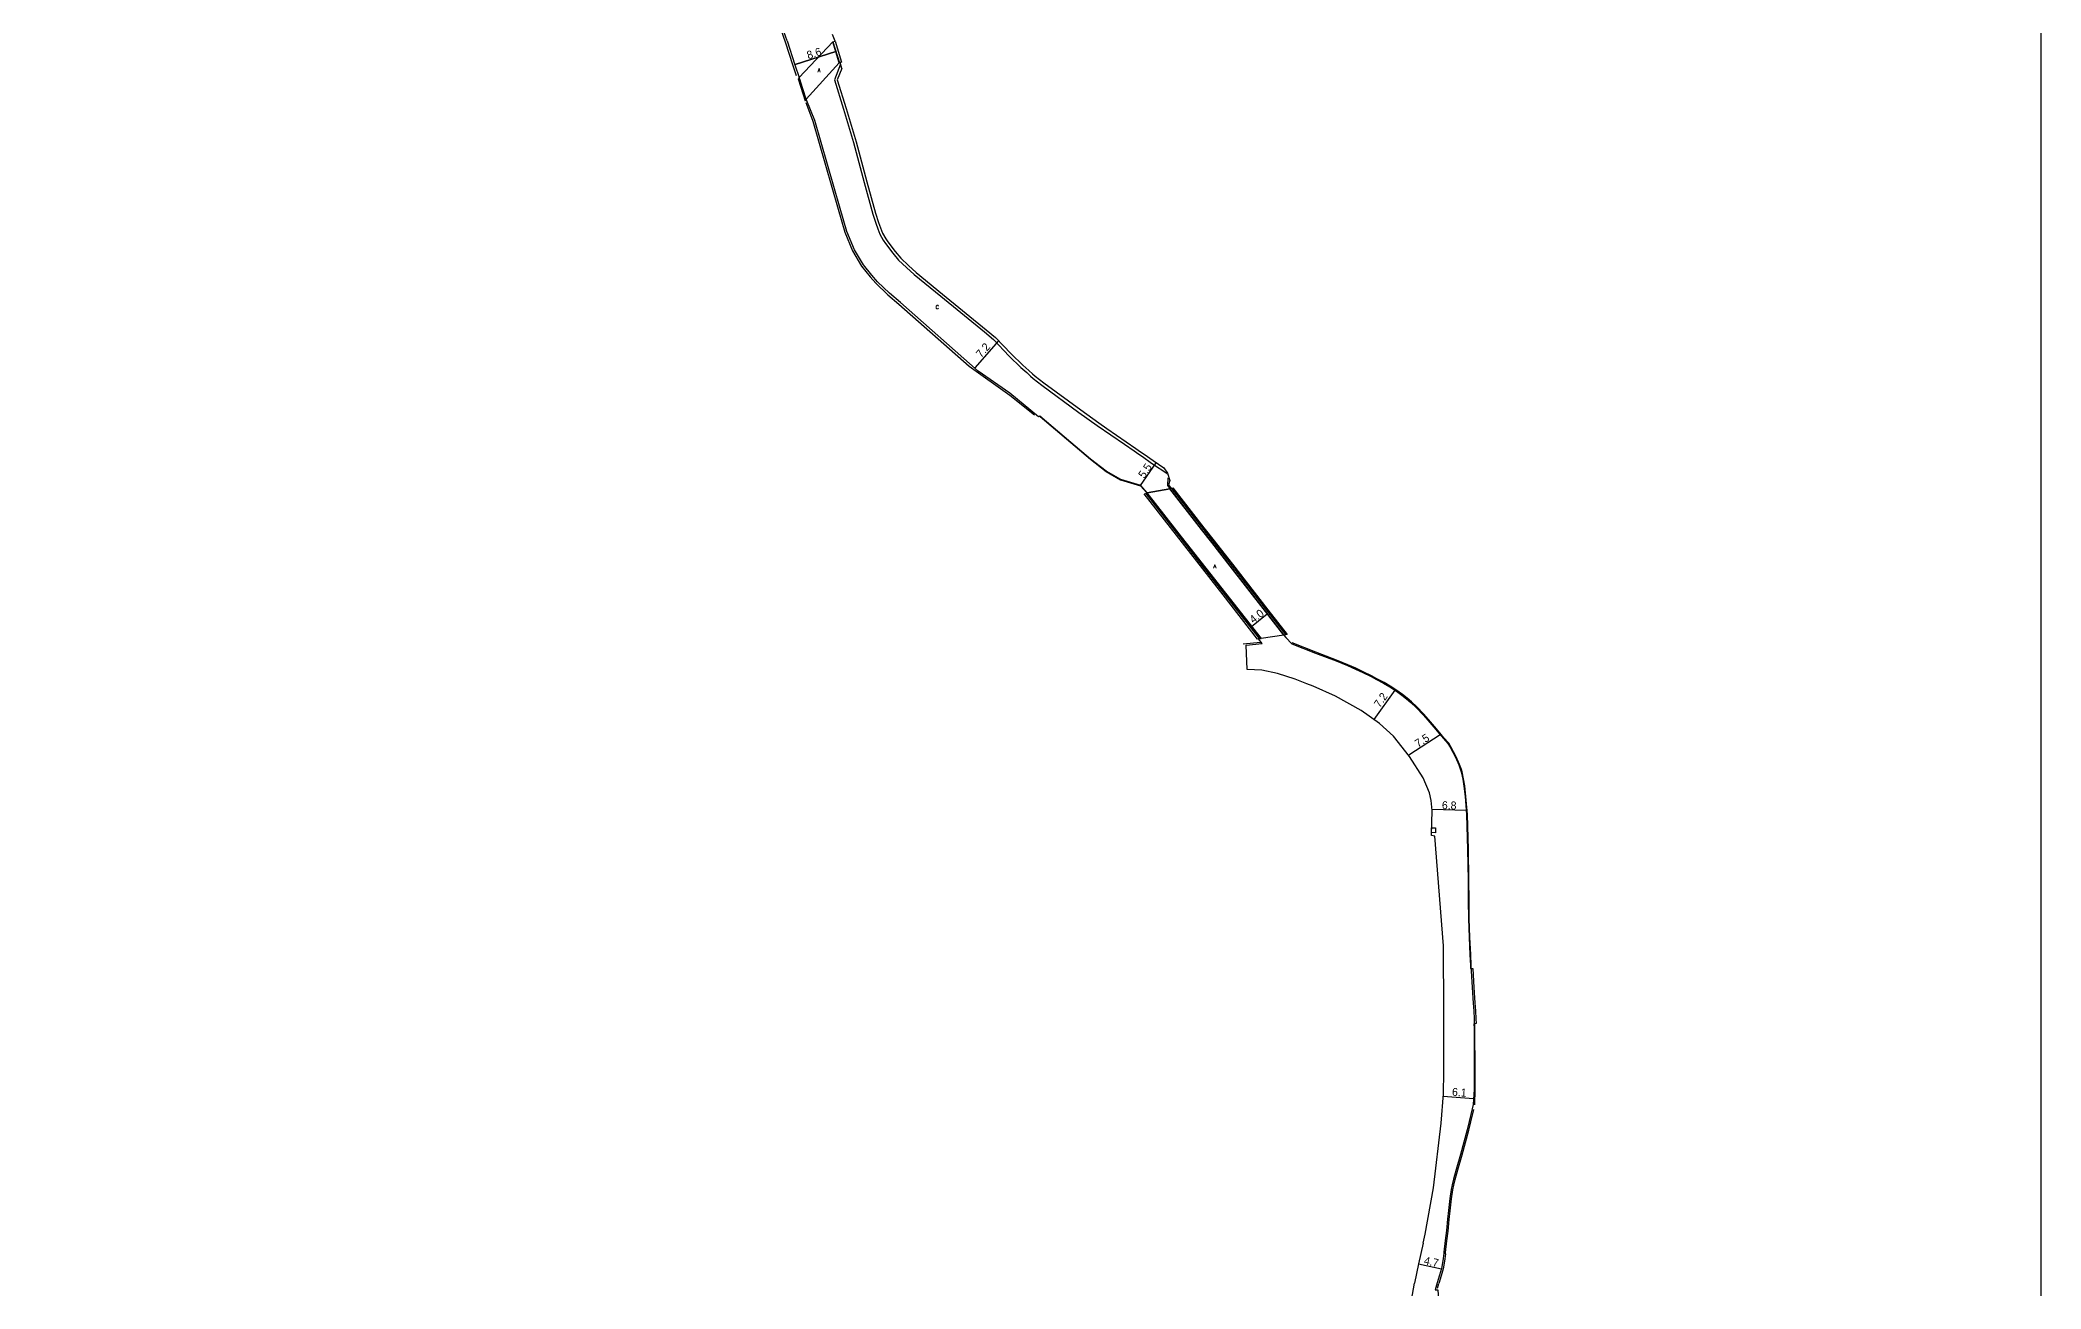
# Model space of a CAD drawing. Header units: metres. Extents: x -15200 to -14400, y -78000 to -76800.
# Drawn here: x -14800 to -14400, y -77397.8 to -77148.1 of the extents above; entities that cross this region are included whole.
import ezdxf

# ---------------------------------------------------------------- set-up
doc = ezdxf.new("R2010")
doc.units = ezdxf.units.M
doc.header["$LTSCALE"] = 2.5
for name, color, linetype in [('側溝・桝', 7, 'Continuous'), ('図郭', 7, 'Continuous'), ('幅員', 7, 'Continuous'), ('歩道・分離帯・安全施設', 7, 'Continuous'), ('舗装', 7, 'Continuous'), ('道路', 7, 'Continuous')]:
    doc.layers.add(name, color=color, linetype=linetype)
doc.styles.get("Standard").update_dxf_attribs({"font": ''})
doc.styles.add('YOKO_DECO', font='txt.shx', dxfattribs={"bigfont": 'extfont.shx'})
doc.styles.get('Standard').set_extended_font_data('@MS PGothic')

msp = doc.modelspace()

# ---------------------------------------------------------------- linework, layer by layer
at = {"layer": '側溝・桝'}
msp.add_lwpolyline([(-14639.97, -77152.93), (-14641.21, -77156.07), (-14639.38, -77161.96), (-14637.38, -77168.63), (-14635.25, -77176.58), (-14633.53, -77182.9), (-14632.9, -77184.75), (-14632.53, -77185.89), (-14632.09, -77186.9), (-14631.43, -77188.13), (-14631.01, -77188.79), (-14629.51, -77190.73), (-14628.36, -77192.1), (-14626.8, -77193.6), (-14625.23, -77195), (-14619.95, -77199.33), (-14611.21, -77206.47), (-14609.38, -77207.99), (-14606.27, -77211.3), (-14603.95, -77213.56), (-14602.76, -77214.61), (-14602.01, -77215.31), (-14601.45, -77215.77), (-14599.72, -77217.1), (-14592.31, -77222.55), (-14588.65, -77225.16), (-14583.22, -77228.9), (-14581.28, -77230.26), (-14580.33, -77230.93), (-14579.6, -77231.4), (-14577.84, -77232.67), (-14574.55, -77234.85)], dxfattribs=at)
msp.add_lwpolyline([(-14521.01, -77305.62), (-14521.04, -77306.57), (-14521.83, -77306.55), (-14521.81, -77305.6)], close=True, dxfattribs=at)
at = {"layer": '図郭'}
msp.add_lwpolyline([(-15200, -76800), (-14400, -76800), (-14400, -77400), (-15200, -77400)], close=True, dxfattribs=at)
at = {"layer": '幅員'}
for points in [[(-14640.91, -77150.42), (-14649.06, -77153.03)], [(-14649.06, -77153.03), (-14640.91, -77150.42)], [(-14608.39, -77208.22), (-14613.15, -77213.65)], [(-14579.98, -77237.18), (-14576.88, -77232.61)], [(-14557.85, -77265.32), (-14554.67, -77262.85)], [(-14529.18, -77278.08), (-14533.35, -77283.94)], [(-14520.08, -77287.03), (-14526.39, -77291.1)], [(-14514.91, -77302.11), (-14521.73, -77301.92)], [(-14513.41, -77359.76), (-14519.48, -77359.31)], [(-14524.46, -77392.77), (-14519.87, -77393.77)]]:
    msp.add_lwpolyline(points, dxfattribs=at)
at = {"layer": '歩道・分離帯・安全施設'}
for points in [[(-14670.56, -77110.14), (-14665.64, -77117.63), (-14660.15, -77126.28), (-14656.87, -77133.21), (-14652.36, -77144.68), (-14651.02, -77148.46)], [(-14651.02, -77148.46), (-14649.52, -77153.18), (-14648.83, -77155.23)], [(-14640.12, -77152.72), (-14641.42, -77148.55)], [(-14648.19, -77155.88), (-14646.85, -77160.2)], [(-14646.91, -77160.6), (-14645.52, -77164.36), (-14640.47, -77181.9), (-14639.13, -77186.52), (-14637.59, -77190.28), (-14635.75, -77193.34), (-14634.07, -77195.42), (-14632.91, -77196.73), (-14630.49, -77199.06), (-14628.29, -77200.94), (-14614.23, -77213.29), (-14606.15, -77219.1), (-14601.18, -77223.02)], [(-14600.07, -77223.39), (-14593.95, -77228.59), (-14590.02, -77231.92), (-14586.87, -77234.35), (-14583.99, -77236.02), (-14580, -77237.23), (-14578.84, -77238.55)], [(-14574.09, -77237.75), (-14574.53, -77237.14), (-14574.51, -77235.66)], [(-14578.96, -77238.76), (-14568.24, -77252.57), (-14556.28, -77267.78)], [(-14550.93, -77266.98), (-14573.7, -77237.86)], [(-14556.05, -77268.56), (-14559.48, -77268.86)], [(-14513.15, -77360.98), (-14513.11, -77357.91), (-14513.13, -77354.18), (-14513.13, -77351.64), (-14513.16, -77348.5), (-14513.17, -77345.73), (-14513.24, -77343.78), (-14513.33, -77342.18), (-14513.43, -77340.62), (-14513.64, -77337.54), (-14513.9, -77333.09), (-14514, -77330.89), (-14514.17, -77327.51), (-14514.28, -77323.75), (-14514.33, -77320.11), (-14514.37, -77315.98), (-14514.47, -77309.92), (-14514.66, -77302.95), (-14514.96, -77299.34), (-14515.18, -77297.22), (-14515.42, -77295.8), (-14515.72, -77294.38), (-14515.84, -77293.95), (-14516.23, -77292.96), (-14516.89, -77291.43), (-14517.95, -77289.38), (-14518.4, -77288.64), (-14519.35, -77287.63), (-14520.2, -77286.63), (-14521.25, -77285.36), (-14522.44, -77283.95), (-14523.37, -77282.88), (-14524.76, -77281.42), (-14525.85, -77280.41), (-14526.72, -77279.67), (-14527.65, -77278.92), (-14528.74, -77278.15), (-14530.1, -77277.28), (-14531.33, -77276.55), (-14532.77, -77275.78), (-14533.85, -77275.2), (-14535.48, -77274.4), (-14536.96, -77273.71), (-14538.55, -77273.02), (-14540.85, -77272.08), (-14544.98, -77270.51), (-14549.72, -77268.63)], [(-14519.06, -77390.76), (-14519.02, -77390.52), (-14518.75, -77388.16), (-14518.53, -77386.2), (-14518.29, -77383.91), (-14518.1, -77382.15), (-14517.84, -77379.79), (-14517.56, -77377.97), (-14517.39, -77377.04), (-14517.09, -77375.89), (-14516.55, -77373.94), (-14515.69, -77370.96), (-14514.38, -77366.03), (-14513.97, -77364.35), (-14513.39, -77361.87)], [(-14519.06, -77390.76), (-14519.24, -77392.21), (-14519.53, -77393.77), (-14519.89, -77395.14), (-14520.36, -77396.66)], [(-14520.66, -77397.6), (-14520.36, -77396.66)]]:
    msp.add_lwpolyline(points, dxfattribs=at)
at = {"layer": '舗装'}
for points in [[(-14641.5, -77148.45), (-14648.23, -77155.62)], [(-14640.24, -77152.7), (-14646.87, -77159.92)], [(-14574.15, -77237.82), (-14578.67, -77238.66)], [(-14551.38, -77267.07), (-14555.92, -77267.78)]]:
    msp.add_lwpolyline(points, dxfattribs=at)
at = {"layer": '道路'}
for points in [[(-14650.61, -77148.31), (-14651.95, -77144.52)], [(-14639.71, -77153.8), (-14640.05, -77152.64), (-14640.24, -77152.7), (-14641.5, -77148.45), (-14641.07, -77148.32), (-14641.55, -77147.02)], [(-14650.61, -77148.31), (-14649.1, -77153.05), (-14648.23, -77155.62)], [(-14523.51, -77388.65), (-14523.11, -77386.85), (-14521.43, -77377.55), (-14519.88, -77364.66), (-14519.45, -77358.78), (-14519.36, -77354.4), (-14519.35, -77342.34), (-14519.41, -77329.19), (-14521.19, -77307.23), (-14521.85, -77307.16), (-14521.71, -77302.15), (-14521.9, -77300.14), (-14522.22, -77298.61), (-14523.49, -77295.59), (-14526.24, -77291.33), (-14529.45, -77287.27), (-14532.22, -77284.75), (-14535.88, -77282.15), (-14541.04, -77279.3), (-14545.48, -77277.3), (-14546.74, -77276.78), (-14549.11, -77275.85), (-14552.6, -77274.75), (-14555.78, -77274.09), (-14558.71, -77273.94), (-14558.86, -77269.08), (-14555.66, -77268.77), (-14556.41, -77267.83), (-14555.92, -77267.78), (-14563.05, -77258.68), (-14578.67, -77238.66), (-14579.97, -77237.19), (-14583.97, -77235.97), (-14586.84, -77234.31), (-14589.98, -77231.88), (-14593.91, -77228.55), (-14600.13, -77223.28), (-14600.37, -77223.46), (-14606.16, -77218.73), (-14612.43, -77214.28), (-14628, -77200.61), (-14630.2, -77198.73), (-14632.59, -77196.43), (-14633.73, -77195.13), (-14635.39, -77193.08), (-14637.2, -77190.08), (-14638.72, -77186.38), (-14640.05, -77181.78), (-14645.1, -77164.22), (-14646.87, -77159.92), (-14648.23, -77155.62)], [(-14639.71, -77153.8), (-14640.62, -77156.09), (-14638.85, -77161.8), (-14636.84, -77168.47), (-14634.71, -77176.43), (-14633, -77182.73), (-14632.37, -77184.57), (-14632.01, -77185.68), (-14631.57, -77186.72), (-14630.94, -77187.86), (-14630.55, -77188.47), (-14629.07, -77190.38), (-14627.95, -77191.71), (-14626.42, -77193.19), (-14624.87, -77194.58), (-14619.59, -77198.89), (-14610.86, -77206.04), (-14609, -77207.58), (-14605.86, -77210.87), (-14603.54, -77213.13), (-14602.36, -77214.17), (-14601.62, -77214.86), (-14601.08, -77215.31), (-14599.36, -77216.62), (-14591.96, -77222.07), (-14588.31, -77224.67), (-14586.71, -77225.78), (-14582.88, -77228.41), (-14580.94, -77229.78), (-14580.01, -77230.43), (-14579.26, -77230.91), (-14577.49, -77232.19), (-14575.35, -77233.64), (-14574.6, -77234.69), (-14574.17, -77236.18), (-14574.41, -77237.04), (-14573.86, -77237.74), (-14574.15, -77237.82)], [(-14574.15, -77237.82), (-14567.8, -77245.96), (-14565.76, -77248.59), (-14562.11, -77253.26), (-14555.04, -77262.37), (-14551.38, -77267.07), (-14550.93, -77267.57), (-14549.78, -77268.79), (-14545.04, -77270.67), (-14540.91, -77272.24), (-14538.62, -77273.18), (-14537.03, -77273.86), (-14535.55, -77274.56), (-14533.92, -77275.36), (-14532.85, -77275.93), (-14531.42, -77276.7), (-14530.19, -77277.43), (-14528.83, -77278.3), (-14527.75, -77279.06), (-14526.83, -77279.8), (-14525.96, -77280.54), (-14524.89, -77281.54), (-14523.5, -77283), (-14522.57, -77284.06), (-14521.38, -77285.47), (-14520.33, -77286.74), (-14519.47, -77287.74), (-14518.54, -77288.75), (-14518.1, -77289.46), (-14517.05, -77291.5), (-14516.39, -77293.03), (-14516.01, -77294.01), (-14515.89, -77294.42), (-14515.59, -77295.84), (-14515.35, -77297.24), (-14515.14, -77299.36), (-14514.84, -77302.96), (-14514.64, -77309.93), (-14514.54, -77315.98), (-14514.5, -77320.11), (-14514.46, -77323.76), (-14514.34, -77327.52), (-14514.17, -77330.9), (-14514.07, -77333.1), (-14514.03, -77333.73), (-14513.59, -77333.7), (-14513.37, -77337.52), (-14513.16, -77340.6), (-14513.06, -77342.16), (-14512.97, -77343.76), (-14512.94, -77344.74), (-14513.38, -77344.76), (-14513.34, -77345.73), (-14513.33, -77348.5), (-14513.3, -77351.64), (-14513.3, -77354.18), (-14513.28, -77357.91), (-14513.49, -77360.92), (-14513.72, -77361.8), (-14514.3, -77364.27), (-14514.71, -77365.96), (-14516.02, -77370.89), (-14516.88, -77373.87), (-14517.42, -77375.81), (-14517.72, -77376.96), (-14517.89, -77377.9), (-14518.17, -77379.72), (-14518.43, -77382.07), (-14518.62, -77383.84), (-14518.86, -77386.12), (-14519.08, -77388.09), (-14519.35, -77390.45), (-14519.39, -77390.7)], [(-14523.51, -77388.65), (-14524.46, -77392.73), (-14525.23, -77396.59)], [(-14519.39, -77390.7), (-14519.57, -77392.16), (-14519.86, -77393.7), (-14520.22, -77395.05), (-14520.68, -77396.57)], [(-14525.85, -77400), (-14525.23, -77396.59)], [(-14520.68, -77396.57), (-14521.08, -77397.98), (-14520.55, -77397.96), (-14520.47, -77400)]]:
    msp.add_lwpolyline(points, dxfattribs=at)
for points in [[(-14646.87, -77159.92), (-14648.23, -77155.62), (-14641.5, -77148.45), (-14640.24, -77152.7)], [(-14640.24, -77152.7), (-14641.5, -77148.45), (-14641.07, -77148.32), (-14639.81, -77152.57)], [(-14648.46, -77155.86), (-14647.07, -77160.25), (-14646.87, -77159.92), (-14648.23, -77155.62)], [(-14556.6, -77267.85), (-14563.5, -77259.03), (-14579.27, -77238.81), (-14578.72, -77238.72), (-14563.05, -77258.68), (-14555.92, -77267.78)], [(-14574.15, -77237.82), (-14567.8, -77245.96), (-14565.76, -77248.59), (-14562.11, -77253.26), (-14555.04, -77262.37), (-14551.38, -77267.07), (-14555.92, -77267.78), (-14563.05, -77258.68), (-14578.67, -77238.66)], [(-14551.38, -77267.07), (-14555.04, -77262.37), (-14562.11, -77253.26), (-14565.76, -77248.59), (-14567.8, -77245.96), (-14574.15, -77237.82), (-14573.53, -77237.66), (-14567.34, -77245.61), (-14565.3, -77248.23), (-14561.65, -77252.91), (-14554.58, -77262.02), (-14550.69, -77266.95)]]:
    msp.add_lwpolyline(points, close=True, dxfattribs=at)

# ---------------------------------------------------------------- texts
at = {"layer": '幅員'}
for s, rotation, p in [('8.6', 18, (-14646.41, -77151.98)), ('7.2', 49, (-14611.85, -77211.74)), ('5.5', 56, (-14579.25, -77235.87)), ('4.0', 38, (-14557.45, -77264.82)), ('7.2', 55, (-14532.17, -77281.7)), ('7.5', 33, (-14524.52, -77289.6)), ('6.8', 358, (-14519.78, -77301.85)), ('6.1', 356, (-14517.78, -77359.16)), ('4.7', 348, (-14523.44, -77392.82))]:
    msp.add_text(s, height=1.6, rotation=rotation, dxfattribs=at).set_placement(p)
at = {"layer": '舗装', "style": 'YOKO_DECO'}
for s, p in [('A', (-14644.56, -77154.51, 841.96)), ('C', (-14620.97, -77201.88, 835.78)), ('A', (-14565.43, -77253.7, 828))]:
    msp.add_text(s, height=0.75, dxfattribs=at).set_placement(p)

doc.saveas('drawing.dxf')
